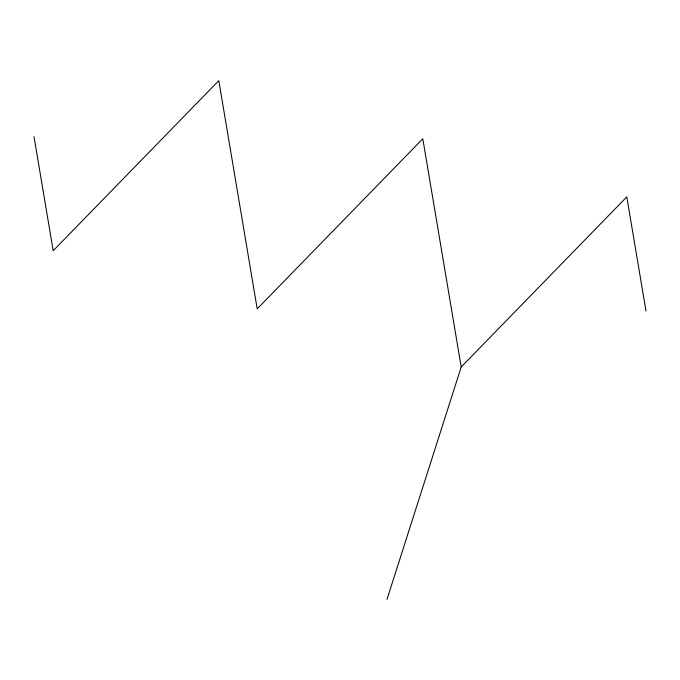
<?xml version="1.0" encoding="UTF-8"?>
<svg xmlns="http://www.w3.org/2000/svg" width="680" height="680" viewBox="0 0 680 680"><rect width="100%" height="100%" fill="white"/><g stroke="black" fill="none" stroke-linecap="round" stroke-linejoin="round"><path stroke-width="1.02" d="M386.997 599.361L461.202 366.996L626.798 196.885L646 311.006M461.202 366.996L422.798 138.762L257.201 308.873L218.799 80.639L53.202 250.742L34 136.629"/></g></svg>
